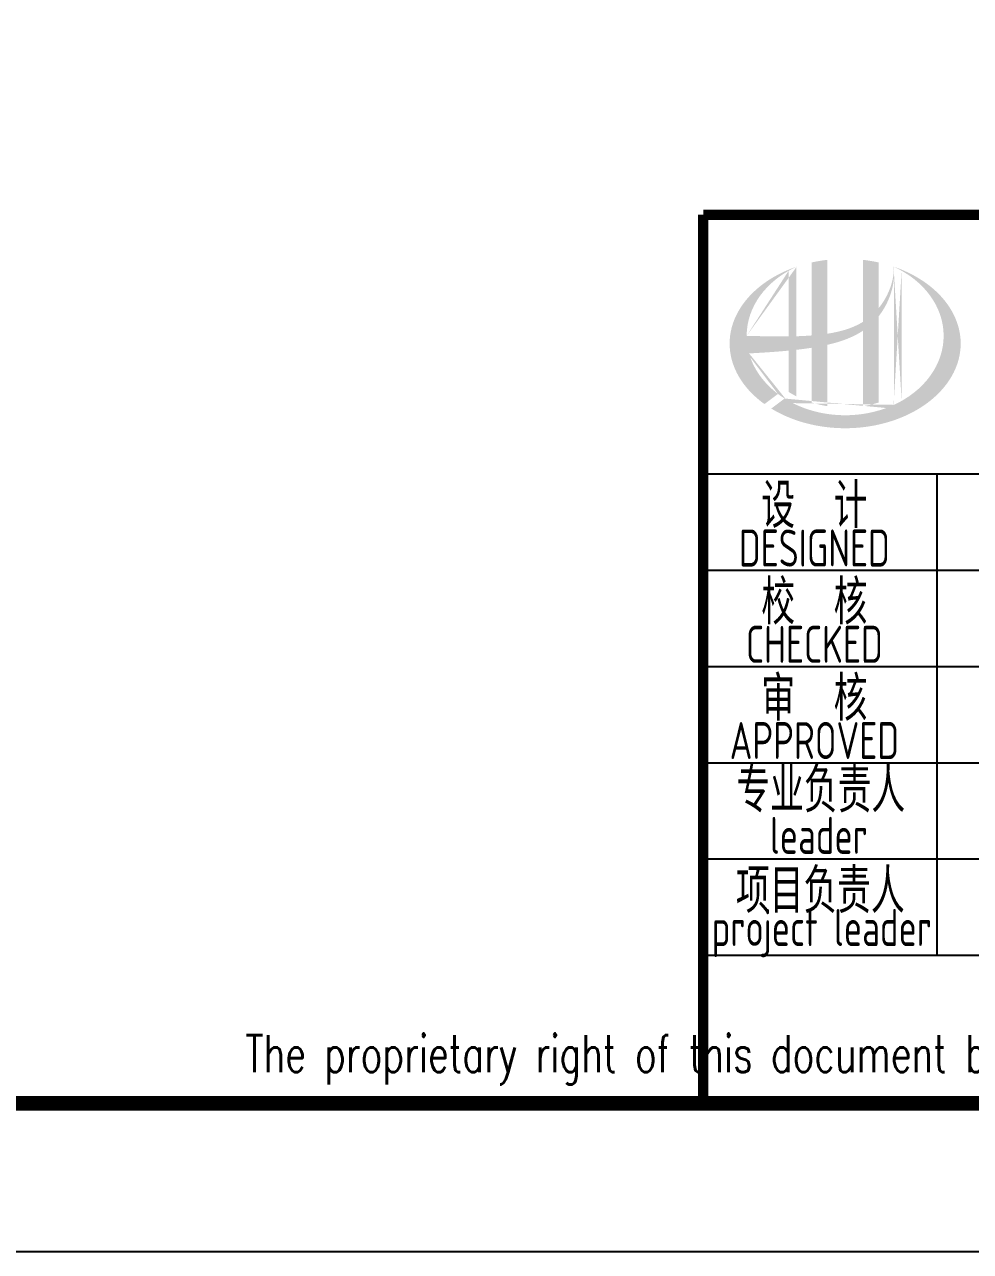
# Model space of a CAD drawing. Extents: x 5191187 to 5306989, y -468291 to -238224.
# Drawn here: x 5279063 to 5285450, y -422737 to -414453 of the extents above; entities that cross this region are included whole.
import ezdxf
from ezdxf.enums import TextEntityAlignment as Align

# ---------------------------------------------------------------- set-up
doc = ezdxf.new("R2010")
doc.units = 0
doc.header["$LTSCALE"] = 1000
doc.header["$MEASUREMENT"] = 0
doc.layers.get('0').update_dxf_attribs({"linetype": 'CONTINUOUS'})
doc.layers.add('PUB_TITLE', color=4, linetype='CONTINUOUS')
doc.styles.add('AHD', font='sceie.shx', dxfattribs={"width": 0.7, "bigfont": 'sceic.shx'})
doc.styles.add('ECEC_TQ', font='txt_l.shx', dxfattribs={"bigfont": 'hztxt_l.shx'})

msp = doc.modelspace()

# ---------------------------------------------------------------- hatches: boundary and pattern name
h = msp.add_hatch(color=256)
edge = h.paths.add_edge_path()
edge.add_spline(control_points=[(5284482.4, -416615.7), (5284488.5, -416614.3), (5284494.6, -416612.9), (5284543.7, -416601), (5284586.3, -416588), (5284661.3, -416556.9), (5284694.2, -416539.9), (5284725.1, -416519.3)], knot_values=[61.629012, 61.629012, 61.629012, 61.629012, 63.330431, 63.330431, 75.353634, 75.353634, 85.398649, 85.398649, 85.398649, 85.398649], degree=3, periodic=0)
edge.add_line((5284725.1, -416519.3), (5284725.1, -417029.5))
edge.add_spline(control_points=[(5284725.1, -417029.5), (5284742.2, -417026.8), (5284759.3, -417023.5), (5284794, -417015.4), (5284811.7, -417010.6), (5284829.1, -417005.1)], knot_values=[4.908456, 4.908456, 4.908456, 4.908456, 4.992821, 4.992821, 5.083034, 5.083034, 5.083034, 5.083034], degree=3, periodic=0)
edge.add_line((5284829.1, -417005.1), (5284829.1, -416423.7))
edge.add_spline(control_points=[(5284829.1, -416423.7), (5284837.7, -416412.7), (5284845.9, -416401.4), (5284872, -416361.7), (5284887.7, -416331.8), (5284916.9, -416259), (5284928.1, -416215.2), (5284932.8, -416169.9), (5284933, -416168.6), (5284933.1, -416167.3)], knot_values=[97.991744, 97.991744, 97.991744, 97.991744, 101.64219, 101.64219, 110.337975, 110.337975, 121.934322, 121.934322, 122.270691, 122.270691, 122.270691, 122.270691], degree=3, periodic=0)
edge.add_line((5284933.1, -416167.3), (5284933.1, -416096.9))
edge.add_spline(control_points=[(5284933.1, -416096.9), (5284933, -416104.6), (5284932.7, -416112.2), (5284932.1, -416119.9)], knot_values=[126.194075, 126.194075, 126.194075, 126.194075, 128.396762, 128.396762, 128.396762, 128.396762], degree=3, periodic=0)
edge.add_spline(control_points=[(5284932.1, -416119.9), (5284931.6, -416126.1), (5284931, -416132.3), (5284930.2, -416138.6)], knot_values=[124.417049, 124.417049, 124.417049, 124.417049, 126.194075, 126.194075, 126.194075, 126.194075], degree=3, periodic=0)
edge.add_spline(control_points=[(5284930.2, -416138.6), (5284929.1, -416147.7), (5284927.6, -416156.8), (5284925.8, -416165.9)], knot_values=[121.80529, 121.80529, 121.80529, 121.80529, 124.417049, 124.417049, 124.417049, 124.417049], degree=3, periodic=0)
edge.add_spline(control_points=[(5284925.8, -416165.9), (5284923.4, -416178.1), (5284920.5, -416190.2), (5284917, -416202.2)], knot_values=[118.31574, 118.31574, 118.31574, 118.31574, 121.80529, 121.80529, 121.80529, 121.80529], degree=3, periodic=0)
edge.add_spline(control_points=[(5284917, -416202.2), (5284913.5, -416214.3), (5284909.4, -416226.3), (5284904.9, -416238.2)], knot_values=[114.795988, 114.795988, 114.795988, 114.795988, 118.31574, 118.31574, 118.31574, 118.31574], degree=3, periodic=0)
edge.add_spline(control_points=[(5284904.9, -416238.2), (5284900.4, -416249.9), (5284895.4, -416261.4), (5284890, -416272.8)], knot_values=[111.329641, 111.329641, 111.329641, 111.329641, 114.795988, 114.795988, 114.795988, 114.795988], degree=3, periodic=0)
edge.add_spline(control_points=[(5284890, -416272.8), (5284884.5, -416284.3), (5284878.5, -416295.7), (5284872, -416306.7)], knot_values=[107.79529, 107.79529, 107.79529, 107.79529, 111.329641, 111.329641, 111.329641, 111.329641], degree=3, periodic=0)
edge.add_spline(control_points=[(5284872, -416306.7), (5284865.7, -416317.6), (5284859, -416328.1), (5284851.9, -416338.4)], knot_values=[104.343579, 104.343579, 104.343579, 104.343579, 107.79529, 107.79529, 107.79529, 107.79529], degree=3, periodic=0)
edge.add_spline(control_points=[(5284851.9, -416338.4), (5284844.7, -416348.8), (5284837.1, -416358.8), (5284829.1, -416368.5)], knot_values=[100.8507, 100.8507, 100.8507, 100.8507, 104.343579, 104.343579, 104.343579, 104.343579], degree=3, periodic=0)
edge.add_line((5284829.1, -416368.5), (5284829.1, -416059.2))
edge.add_spline(control_points=[(5284829.1, -416059.2), (5284795, -416051.7), (5284760.3, -416045.8), (5284725.1, -416041.7)], knot_values=[4.423999, 4.423999, 4.423999, 4.423999, 4.558741, 4.558741, 4.558741, 4.558741], degree=3, periodic=0)
edge.add_line((5284725.1, -416041.7), (5284725.1, -416459.8))
edge.add_spline(control_points=[(5284725.1, -416459.8), (5284653.1, -416504.4), (5284568.9, -416527.6), (5284482.4, -416540.6)], knot_values=[63.246215, 63.246215, 63.246215, 63.246215, 87.689124, 87.689124, 87.689124, 87.689124], degree=3, periodic=0)
edge.add_line((5284482.4, -416540.6), (5284482.4, -416041.7))
edge.add_spline(control_points=[(5284482.4, -416041.7), (5284447.2, -416045.8), (5284412.5, -416051.7), (5284378.4, -416059.2)], knot_values=[4.866038, 4.866038, 4.866038, 4.866038, 5.000777, 5.000777, 5.000777, 5.000777], degree=3, periodic=0)
edge.add_line((5284378.4, -416059.2), (5284378.4, -416552.1))
edge.add_spline(control_points=[(5284378.4, -416552.1), (5284376.7, -416552.2), (5284341.8, -416554.8), (5284307.2, -416556.6), (5284274.4, -416557.6)], knot_values=[43.657356, 43.657356, 43.657356, 43.657356, 44.134253, 53.497092, 53.497092, 53.497092, 53.497092], degree=3, periodic=0)
edge.add_line((5284274.4, -416557.6), (5284274.4, -416088.5))
edge.add_spline(control_points=[(5284274.4, -416088.5), (5284257.4, -416094.3), (5284240.6, -416100.6), (5284224.2, -416107.4)], knot_values=[5.14157, 5.14157, 5.14157, 5.14157, 5.212921, 5.212921, 5.212921, 5.212921], degree=3, periodic=0)
edge.add_spline(control_points=[(5284224.2, -416107.4), (5284217.3, -416110.2), (5284210.5, -416113.1), (5284178.2, -416127.3), (5284153.7, -416139.5), (5284130.2, -416152.7)], knot_values=[5.212921, 5.212921, 5.212921, 5.212921, 5.24296, 5.24296, 5.355623, 5.355623, 5.355623, 5.355623], degree=3, periodic=0)
edge.add_spline(control_points=[(5284130.2, -416152.7), (5284115.3, -416161.1), (5284100.9, -416169.8), (5284086.9, -416178.9)], knot_values=[5.355623, 5.355623, 5.355623, 5.355623, 5.426974, 5.426974, 5.426974, 5.426974], degree=3, periodic=0)
edge.add_spline(control_points=[(5284086.9, -416178.9), (5284079.5, -416183.8), (5284072.2, -416188.7), (5284058.7, -416198.2), (5284052.5, -416202.7), (5284046.3, -416207.3)], knot_values=[5.426974, 5.426974, 5.426974, 5.426974, 5.464765, 5.464765, 5.498325, 5.498325, 5.498325, 5.498325], degree=3, periodic=0)
edge.add_spline(control_points=[(5284046.3, -416207.3), (5284020.3, -416226.9), (5283996.2, -416247.7), (5283974.3, -416269.7)], knot_values=[5.498325, 5.498325, 5.498325, 5.498325, 5.641027, 5.641027, 5.641027, 5.641027], degree=3, periodic=0)
edge.add_spline(control_points=[(5283974.3, -416269.7), (5283967.3, -416276.7), (5283960.6, -416283.8), (5283940.1, -416306.4), (5283927.2, -416322.2), (5283915.4, -416338.4)], knot_values=[5.641027, 5.641027, 5.641027, 5.641027, 5.686569, 5.686569, 5.783729, 5.783729, 5.783729, 5.783729], degree=3, periodic=0)
edge.add_spline(control_points=[(5283915.4, -416338.4), (5283900.3, -416359.2), (5283887, -416380.6), (5283873.9, -416405.6), (5283872.3, -416408.7), (5283870.7, -416411.9)], knot_values=[5.783729, 5.783729, 5.783729, 5.783729, 5.908374, 5.908374, 5.92643, 5.92643, 5.92643, 5.92643], degree=3, periodic=0)
edge.add_spline(control_points=[(5283870.7, -416411.9), (5283858.2, -416437), (5283848.2, -416462.7), (5283840.7, -416488.6)], knot_values=[5.92643, 5.92643, 5.92643, 5.92643, 6.069132, 6.069132, 6.069132, 6.069132], degree=3, periodic=0)
edge.add_spline(control_points=[(5283840.7, -416488.6), (5283837.5, -416499.7), (5283834.7, -416510.9), (5283829.3, -416537), (5283827.1, -416552.1), (5283825.6, -416567.1)], knot_values=[6.069132, 6.069132, 6.069132, 6.069132, 6.130179, 6.130179, 6.211834, 6.211834, 6.211834, 6.211834], degree=3, periodic=0)
edge.add_spline(control_points=[(5283825.6, -416567.1), (5283824.4, -416580.3), (5283823.7, -416593.5), (5283823.7, -416606.7)], knot_values=[6.211834, 6.211834, 6.211834, 6.211834, 6.283185, 6.283185, 6.283185, 6.283185], degree=3, periodic=0)
edge.add_spline(control_points=[(5283823.7, -416606.7), (5283823.7, -416616), (5283824.1, -416625.4), (5283824.7, -416634.7)], knot_values=[6.283185, 6.283185, 6.283185, 6.283185, 6.333655, 6.333655, 6.333655, 6.333655], degree=3, periodic=0)
edge.add_spline(control_points=[(5283824.7, -416634.7), (5283825.9, -416653.3), (5283828.5, -416671.9), (5283832.2, -416690.5)], knot_values=[6.333655, 6.333655, 6.333655, 6.333655, 6.434594, 6.434594, 6.434594, 6.434594], degree=3, periodic=0)
edge.add_spline(control_points=[(5283832.2, -416690.5), (5283832.5, -416691.7), (5283832.7, -416692.9), (5283836.7, -416711.4), (5283841.4, -416728.6), (5283847.3, -416745.6)], knot_values=[6.434594, 6.434594, 6.434594, 6.434594, 6.441278, 6.441278, 6.535532, 6.535532, 6.535532, 6.535532], degree=3, periodic=0)
edge.add_spline(control_points=[(5283847.3, -416745.6), (5283853.5, -416763.8), (5283861.1, -416781.9), (5283869.8, -416799.7)], knot_values=[6.535532, 6.535532, 6.535532, 6.535532, 6.636471, 6.636471, 6.636471, 6.636471], degree=3, periodic=0)
edge.add_spline(control_points=[(5283869.8, -416799.7), (5283872, -416804.1), (5283874.3, -416808.6), (5283883.6, -416826.2), (5283891.3, -416839.3), (5283899.7, -416852.1)], knot_values=[6.636471, 6.636471, 6.636471, 6.636471, 6.661894, 6.661894, 6.73741, 6.73741, 6.73741, 6.73741], degree=3, periodic=0)
edge.add_spline(control_points=[(5283899.7, -416852.1), (5283910.9, -416869.3), (5283923.2, -416886.1), (5283936.8, -416902.5)], knot_values=[6.73741, 6.73741, 6.73741, 6.73741, 6.838349, 6.838349, 6.838349, 6.838349], degree=3, periodic=0)
edge.add_spline(control_points=[(5283936.8, -416902.5), (5283942.7, -416909.6), (5283948.8, -416916.7), (5283963.4, -416932.6), (5283971.9, -416941.5), (5283980.8, -416950.1)], knot_values=[6.838349, 6.838349, 6.838349, 6.838349, 6.88251, 6.88251, 6.939288, 6.939288, 6.939288, 6.939288], degree=3, periodic=0)
edge.add_spline(control_points=[(5283980.8, -416950.1), (5283996.6, -416965.5), (5284013.4, -416980.3), (5284031.3, -416994.5)], knot_values=[6.939288, 6.939288, 6.939288, 6.939288, 7.040227, 7.040227, 7.040227, 7.040227], degree=3, periodic=0)
edge.add_spline(control_points=[(5284031.3, -416994.5), (5284040.3, -417001.6), (5284049.5, -417008.6), (5284058.9, -417015.3)], knot_values=[7.040227, 7.040227, 7.040227, 7.040227, 7.090696, 7.090696, 7.090696, 7.090696], degree=3, periodic=0)
edge.add_line((5284058.9, -417015.3), (5284150.1, -416947))
edge.add_ellipse((5284603.7, -416554.7), major_axis=(665, 0), ratio=0.806676, start_angle=192.81901, end_angle=226.98533, ccw=False)
edge.add_spline(control_points=[(5283955.3, -416673.7), (5283979.3, -416672.2), (5284003.4, -416670.8), (5284092.1, -416665.3), (5284156.9, -416661), (5284222.4, -416654.6)], knot_values=[11.398263, 11.398263, 11.398263, 11.398263, 18.40729, 18.40729, 37.18094, 37.18094, 37.18094, 37.18094], degree=3, periodic=0)
edge.add_line((5284222.4, -416654.6), (5284222.4, -416933.7))
edge.add_spline(control_points=[(5284222.4, -416933.7), (5284226, -416935.9), (5284229.6, -416938.1), (5284246.5, -416948.3), (5284260.3, -416955.9), (5284274.4, -416963.1)], knot_values=[4.049945, 4.049945, 4.049945, 4.049945, 4.072021, 4.072021, 4.153257, 4.153257, 4.153257, 4.153257], degree=3, periodic=0)
edge.add_line((5284274.4, -416963.1), (5284274.4, -416649.2))
edge.add_spline(control_points=[(5284274.4, -416649.2), (5284306.6, -416645.5), (5284339, -416641.3), (5284373.9, -416635.9), (5284376.1, -416635.5), (5284378.4, -416635.2)], knot_values=[42.135009, 42.135009, 42.135009, 42.135009, 51.307228, 51.307228, 51.948574, 51.948574, 51.948574, 51.948574], degree=3, periodic=0)
edge.add_line((5284378.4, -416635.2), (5284378.4, -417005.1))
edge.add_spline(control_points=[(5284378.4, -417005.1), (5284412, -417015.7), (5284446.9, -417023.9), (5284482.4, -417029.5)], knot_values=[4.34174, 4.34174, 4.34174, 4.34174, 4.516316, 4.516316, 4.516316, 4.516316], degree=3, periodic=0)
edge.add_line((5284482.4, -417029.5), (5284482.4, -416615.7))
edge = h.paths.add_edge_path(flags=16)
edge.add_ellipse((5284603.7, -416554.7), major_axis=(665, 0), ratio=0.806676, start_angle=124.98746, end_angle=179.99898, ccw=False)
edge.add_line((5284222.4, -416115.2), (5284222.4, -416558.8))
edge.add_spline(control_points=[(5284222.4, -416558.8), (5284127.1, -416560.1), (5284033.1, -416557.1), (5283938.7, -416554.7)], knot_values=[11.27373, 11.27373, 11.27373, 11.27373, 38.687513, 38.687513, 38.687513, 38.687513], degree=3, periodic=0)
edge = h.paths.add_edge_path()
edge.add_spline(control_points=[(5284104.9, -417045.8), (5284136, -417064.8), (5284169.1, -417082.1), (5284253.7, -417119.3), (5284307, -417137.2), (5284417.7, -417163.7), (5284475.2, -417172.5), (5284591.3, -417180.2), (5284650, -417179.3), (5284765.6, -417167.8), (5284822.4, -417157.3), (5284931.5, -417127.2), (5284983.6, -417107.7), (5285080.5, -417060.8), (5285125.3, -417033.5), (5285205.2, -416972.5), (5285240.4, -416939), (5285299.7, -416867.5), (5285323.9, -416829.6), (5285360.3, -416751.5), (5285372.5, -416711.3), (5285385.1, -416630.1), (5285385.4, -416589.1), (5285373.9, -416507.6), (5285362.1, -416467.1), (5285326.5, -416388.4), (5285302.7, -416350.2), (5285243.9, -416278), (5285208.8, -416244), (5285129, -416182.4), (5285084.3, -416154.7), (5285003.1, -416114.9), (5284968.7, -416100.7), (5284933.1, -416088.5)], knot_values=[0.886421, 0.886421, 0.886421, 0.886421, 1.040557, 1.040557, 1.261172, 1.261172, 1.481788, 1.481788, 1.702404, 1.702404, 1.92302, 1.92302, 2.143636, 2.143636, 2.364252, 2.364252, 2.584868, 2.584868, 2.805484, 2.805484, 3.026099, 3.026099, 3.246715, 3.246715, 3.46852, 3.46852, 3.690325, 3.690325, 3.91213, 3.91213, 4.133935, 4.133935, 4.283209, 4.283209, 4.283209, 4.283209], degree=3, periodic=0)
edge.add_line((5284933.1, -416088.5), (5284933.1, -416088.5))
edge.add_spline(control_points=[(5284933.1, -416088.6), (5284933.1, -416091.4), (5284933.1, -416094.1), (5284933.1, -416096.9)], knot_values=[128.396762, 128.396762, 128.396762, 128.396762, 129.192193, 129.192193, 129.192193, 129.192193], degree=3, periodic=0)
edge.add_line((5284933.1, -416096.9), (5284933.1, -417020.8))
edge.add_ellipse((5284603.7, -416554.7), major_axis=(665, 0), ratio=0.806676, start_angle=232.10542, end_angle=299.68334, ccw=False)
edge.add_line((5284195.3, -416978.1), (5284104.9, -417045.8))
edge = h.paths.add_edge_path(flags=16)
edge.add_ellipse((5284603.7, -416554.7), major_axis=(665, 0), ratio=0.806676, start_angle=304.98746, end_angle=415.01211, ccw=False)
edge.add_line((5284985.1, -416994.2), (5284985.1, -416115.2))

# ---------------------------------------------------------------- linework, layer by layer
for p, q in [((5283645.9, -417487.3), (5294645.9, -417487.3)), ((5285225.9, -420737.3), (5285225.9, -417487.3)), ((5285225.9, -420737.3), (5285225.9, -417487.3)), ((5285225.9, -420737.3), (5285225.9, -417487.3)), ((5283645.9, -418137.3), (5289145.9, -418137.3)), ((5283645.9, -418787.3), (5289145.9, -418787.3)), ((5283645.9, -419437.3), (5289145.9, -419437.3)), ((5283645.9, -420087.3), (5289145.9, -420087.3)), ((5283645.9, -420737.3), (5301645.9, -420737.3)), ((5283645.9, -421737.3), (5301645.9, -421737.3))]:
    msp.add_line(p, q)
at = {"const_width": 70}
for points in [[(5283645.9, -415737.3), (5283645.9, -421737.3)], [(5301645.9, -415737.3), (5283645.9, -415737.3)]]:
    msp.add_lwpolyline(points, dxfattribs=at)
at = {"layer": 'PUB_TITLE', "color": 4}
msp.add_lwpolyline([(5218545.9, -422737.3), (5302645.9, -422737.3), (5302645.9, -363337.3), (5218545.9, -363337.3)], close=True, dxfattribs=at)
at = {"layer": 'PUB_TITLE', "color": 4, "const_width": 100}
msp.add_lwpolyline([(5221045.9, -421737.3), (5301645.9, -421737.3), (5301645.9, -364337.3), (5221045.9, -364337.3)], close=True, dxfattribs=at)

# ---------------------------------------------------------------- texts
for s, height, style, width, p in [('设  计', 300, 'AHD', 0.8, (5284395.9, -417687.3)), ('设  计', 300, 'AHD', 0.8, (5284395.9, -417687.3)), ('DESIGNED', 250, 'AHD', 0.8, (5284395.9, -417987.3)), ('DESIGNED', 250, 'AHD', 0.8, (5284395.9, -417987.3)), ('校  核', 300, 'AHD', 0.8, (5284395.9, -418337.3)), ('校  核', 300, 'AHD', 0.8, (5284395.9, -418337.3)), ('CHECKED', 250, 'AHD', 0.8, (5284395.9, -418637.3)), ('CHECKED', 250, 'AHD', 0.8, (5284395.9, -418637.3)), ('审  核', 300, 'AHD', 0.8, (5284395.9, -418987.3)), ('审  核', 300, 'AHD', 0.8, (5284395.9, -418987.3)), ('APPROVED', 250, 'AHD', 0.8, (5284395.9, -419287.3)), ('APPROVED', 250, 'AHD', 0.8, (5284395.9, -419287.3)), ('专业负责人', 300, 'AHD', 0.8, (5284438.9, -419607.3)), ('leader', 250, 'AHD', 0.8, (5284425.9, -419927.3)), ('项目负责人', 300, 'AHD', 0.8, (5284435.9, -420287.3)), ('project leader', 250, 'AHD', 0.8, (5284445.9, -420587.3)), ('The proprietary right of this document belongs to Anhui Huadong Chemical And Medical Engineering  Co.,Ltd.  and any replication or transfer to the 3rd. side is forbidden without its permission. ', 250, 'ECEC_TQ', 0.72, (5292645.9, -421437.3))]:
    msp.add_text(s, height=height, dxfattribs=dict(style=style, width=width)).set_placement(p, align=Align.MIDDLE)

doc.saveas('drawing.dxf')
